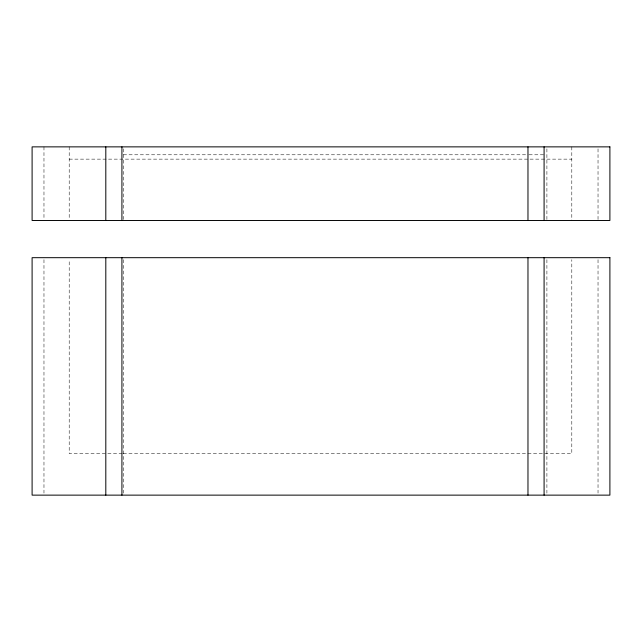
<?xml version="1.0" encoding="UTF-8"?>
<svg xmlns="http://www.w3.org/2000/svg" width="642" height="642" viewBox="0 0 642 642"><rect width="100%" height="100%" fill="white"/><g stroke="black" fill="none" stroke-linecap="round" stroke-linejoin="round"><path stroke-width="0.48" stroke-dasharray="3.21 2.41" d="M123.392 154.786L528.061 154.786M529.064 154.786L544.087 154.786M69.2 159.136L571.805 159.136M122.261 453.581L69.2 453.581L69.2 259.681M123.264 453.581L571.805 453.581L571.805 259.681M598.031 148.856L598.031 220.479M598.031 259.681L598.031 493.128M571.805 146.866L571.805 220.479M546.904 148.856L546.904 220.479M546.904 259.681L546.904 493.128M123.392 148.848L123.392 219.484M123.392 259.681L123.392 493.128M69.2 146.866L69.2 219.492M43.969 146.866L43.969 219.484M43.969 259.681L43.969 493.128"/><path stroke-width="0.96" d="M544.087 146.866L544.087 220.479M544.087 257.683L544.087 495.134M527.973 146.866L527.973 220.479M527.973 257.683L527.973 495.134M121.924 146.866L121.924 220.479M121.924 257.683L121.924 495.134M105.81 146.866L105.81 220.479M105.81 257.683L105.81 495.134M609.9 146.866L32.1 146.866L32.1 220.479L609.9 220.479L609.9 146.866M609.9 257.683L32.1 257.683L32.1 495.134L609.9 495.134L609.9 257.683"/></g></svg>
